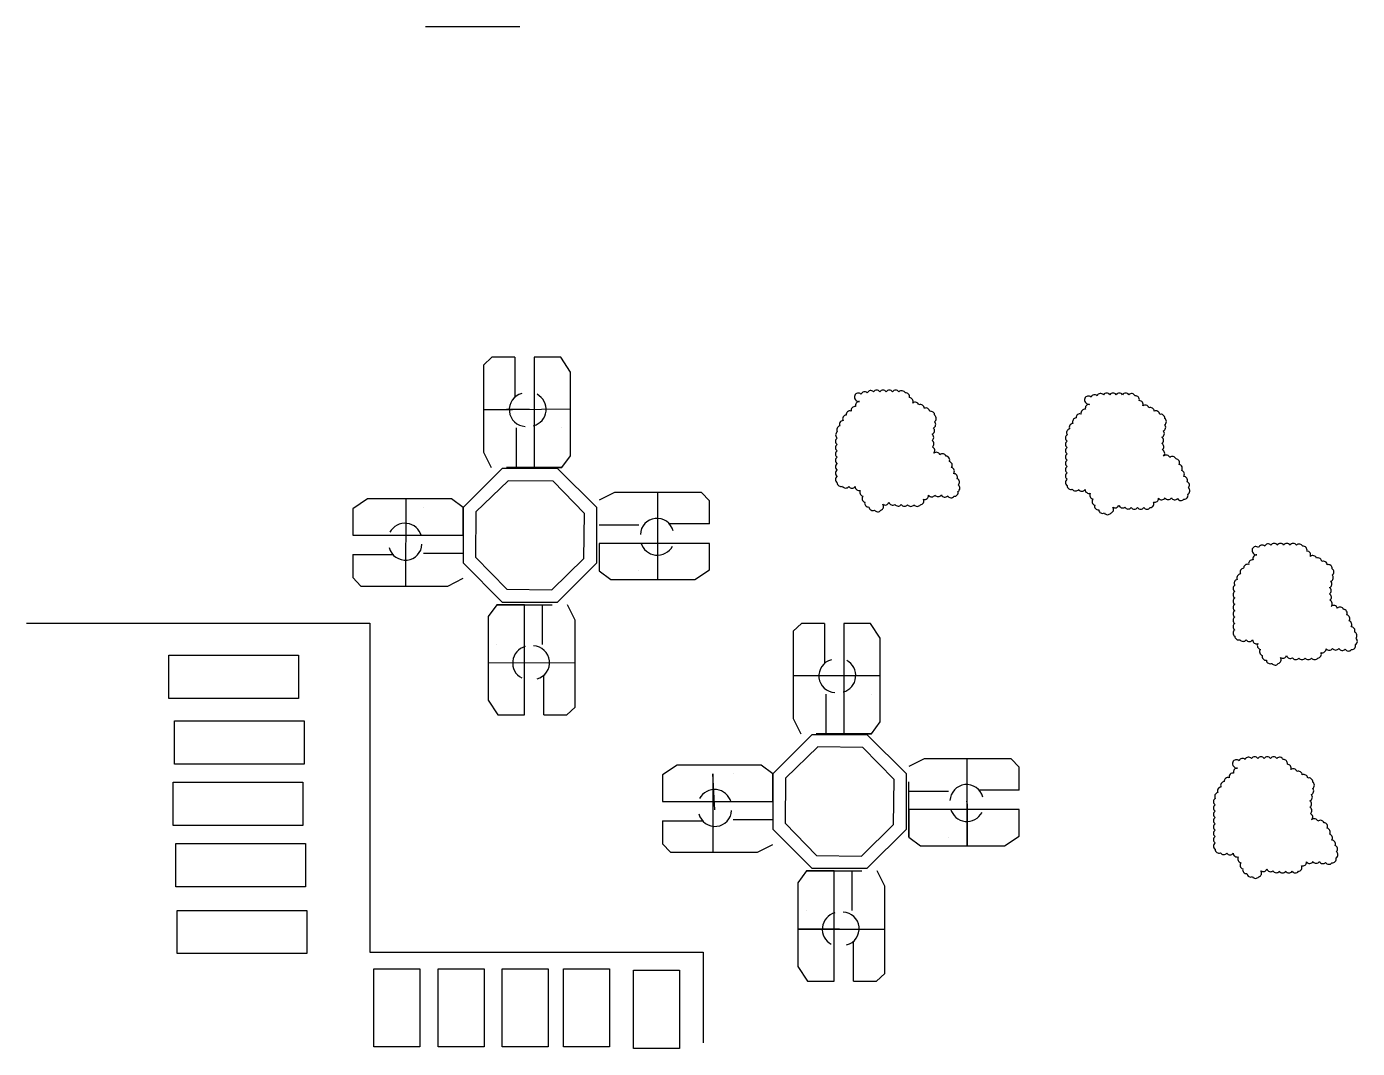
# Model space of a CAD drawing. Header units: inches. Extents: x -29 to 76, y -16 to 65.
import ezdxf

# ---------------------------------------------------------------- set-up
doc = ezdxf.new("R2010")
doc.units = ezdxf.units.IN
doc.header["$MEASUREMENT"] = 0

msp = doc.modelspace()

# ---------------------------------------------------------------- linework, layer by layer
for p, q in [((2.28, 64.77), (9.68, 64.77)), ((2.28, 64.77), (9.68, 64.77)), ((7.49, 38.77), (6.84, 38.16)), ((8.1, 38.77), (7.49, 38.77)), ((9.3, 38.77), (8.1, 38.77)), ((9.3, 38.77), (9.3, 35.62)), ((10.83, 38.77), (10.83, 32.19)), ((11, 38.77), (10.83, 38.77)), ((12.92, 38.77), (11, 38.77)), ((13.68, 37.61), (12.92, 38.77)), ((6.84, 38.16), (6.84, 31.31)), ((13.68, 31.03), (13.68, 37.61)), ((6.84, 34.65), (13.68, 34.71)), ((10.42, 34.68), (6.84, 34.65)), ((9.41, 33.23), (9.41, 30.1)), ((13, 33.23), (13, 33.23)), ((10.83, 32.19), (10.83, 30.1)), ((6.84, 31.31), (7.44, 30.1)), ((6.84, 31.31), (6.84, 31.31)), ((13, 30.1), (13.68, 31.03)), ((13, 30.1), (8.65, 30.1)), ((10.83, 30.1), (12.32, 30.1)), ((12.32, 30.1), (13, 30.1)), ((-2.28, 27.64), (-3.43, 26.87)), ((4.31, 27.64), (-2.28, 27.64)), ((0.74, 27.64), (0.69, 20.79)), ((5.24, 26.96), (4.31, 27.64)), ((17.14, 28.13), (15.93, 27.53)), ((17.14, 28.13), (17.14, 28.13)), ((23.99, 28.13), (17.14, 28.13)), ((20.51, 28.13), (20.51, 21.29)), ((24.6, 27.48), (23.99, 28.13)), ((24.6, 26.87), (24.6, 27.48)), ((-3.43, 26.87), (-3.43, 24.96)), ((2.11, 26.96), (2.11, 26.96)), ((5.24, 26.96), (5.24, 22.61)), ((5.24, 26.27), (5.24, 26.96)), ((5.24, 24.78), (5.24, 26.27)), ((24.6, 25.67), (24.6, 26.87)), ((19.06, 25.56), (15.93, 25.56)), ((24.6, 25.67), (21.45, 25.67)), ((-3.43, 24.96), (-3.43, 24.78)), ((-3.43, 24.78), (3.15, 24.78)), ((3.15, 24.78), (5.24, 24.78)), ((18.02, 24.14), (15.93, 24.14)), ((15.93, 24.14), (15.93, 22.66)), ((24.6, 24.14), (18.02, 24.14)), ((24.6, 23.97), (24.6, 24.14)), ((-3.43, 23.26), (-3.43, 22.05)), ((-3.43, 23.26), (-0.28, 23.26)), ((2.11, 23.37), (5.24, 23.37)), ((24.6, 22.05), (24.6, 23.97)), ((-3.43, 22.05), (-3.43, 21.45)), ((15.93, 22.66), (15.93, 21.97)), ((23.45, 21.29), (24.6, 22.05)), ((-3.43, 21.45), (-2.82, 20.79)), ((4.03, 20.79), (5.24, 21.4)), ((15.93, 21.97), (16.86, 21.29)), ((16.86, 21.29), (23.45, 21.29)), ((19.06, 21.97), (19.06, 21.97)), ((-2.82, 20.79), (4.03, 20.79)), ((4.03, 20.79), (4.03, 20.79)), ((7.89, 19.32), (7.2, 18.39)), ((8.57, 19.32), (7.89, 19.32)), ((7.89, 19.32), (12.24, 19.32)), ((10.06, 19.32), (8.57, 19.32)), ((10.06, 17.23), (10.06, 19.32)), ((11.48, 16.19), (11.48, 19.32)), ((14.05, 18.11), (13.45, 19.32)), ((-29.09, 17.86), (-2.11, 17.86)), ((-2.11, 17.86), (-2.11, -8)), ((7.2, 18.39), (7.2, 11.81)), ((14.05, 18.11), (14.05, 18.11)), ((14.05, 11.26), (14.05, 18.11)), ((31.84, 17.84), (31.19, 17.24)), ((32.45, 17.84), (31.84, 17.84)), ((33.65, 17.84), (32.45, 17.84)), ((33.65, 17.84), (33.65, 14.7)), ((35.35, 17.84), (35.18, 17.84)), ((35.18, 17.84), (35.18, 11.26)), ((37.27, 17.84), (35.35, 17.84)), ((38.04, 16.69), (37.27, 17.84)), ((10.06, 10.65), (10.06, 17.23)), ((31.19, 17.24), (31.19, 10.38)), ((7.89, 16.19), (7.89, 16.19)), ((38.04, 10.11), (38.04, 16.69)), ((7.2, 14.74), (14.05, 14.77)), ((11.59, 10.65), (11.59, 13.8)), ((38.04, 13.72), (31.19, 13.72)), ((34.77, 13.75), (38.04, 13.72)), ((7.2, 11.81), (7.97, 10.65)), ((33.76, 12.3), (33.76, 9.17)), ((37.35, 12.3), (37.35, 12.3)), ((7.97, 10.65), (9.89, 10.65)), ((9.89, 10.65), (10.06, 10.65)), ((11.59, 10.65), (12.79, 10.65)), ((12.79, 10.65), (13.4, 10.65)), ((13.4, 10.65), (14.05, 11.26)), ((35.18, 11.26), (35.18, 9.17)), ((31.19, 10.38), (31.19, 10.38)), ((31.19, 10.38), (31.79, 9.17)), ((37.35, 9.17), (38.04, 10.11)), ((37.35, 9.17), (33, 9.17)), ((35.18, 9.17), (36.67, 9.17)), ((36.67, 9.17), (37.35, 9.17)), ((22.07, 6.71), (20.92, 5.95)), ((28.66, 6.71), (22.07, 6.71)), ((29.59, 6.03), (28.66, 6.71)), ((41.49, 7.21), (40.28, 6.6)), ((48.34, 7.21), (41.49, 7.21)), ((41.49, 7.21), (41.49, 7.21)), ((44.86, 0.36), (44.86, 7.21)), ((48.95, 6.55), (48.34, 7.21)), ((48.95, 5.95), (48.95, 6.55)), ((20.92, 5.95), (20.92, 4.03)), ((25.04, 3.2), (24.87, 6.03)), ((24.87, 6.03), (24.87, -0.13)), ((26.46, 6.03), (26.46, 6.03)), ((29.59, 5.34), (29.59, 6.03)), ((29.59, 6.03), (29.59, 1.68)), ((29.59, 3.86), (29.59, 5.34)), ((40.28, 1.04), (40.28, 5.39)), ((48.95, 4.74), (48.95, 5.95)), ((43.41, 4.63), (40.28, 4.63)), ((48.95, 4.74), (45.8, 4.74)), ((20.92, 4.03), (20.92, 3.86)), ((20.92, 3.86), (27.5, 3.86)), ((27.5, 3.86), (29.59, 3.86)), ((40.28, 3.22), (40.28, 1.73)), ((42.37, 3.22), (40.28, 3.22)), ((48.95, 3.22), (42.37, 3.22)), ((44.83, 3.87), (44.86, 3.62)), ((44.86, 3.62), (44.86, 0.36)), ((48.95, 3.04), (48.95, 3.22)), ((20.92, 2.33), (24.07, 2.33)), ((20.92, 2.33), (20.92, 1.13)), ((26.46, 2.44), (29.59, 2.44)), ((48.95, 1.13), (48.95, 3.04)), ((20.92, 1.13), (20.92, 0.52)), ((40.28, 1.73), (40.28, 1.04)), ((47.8, 0.36), (48.95, 1.13)), ((20.92, 0.52), (21.53, -0.13)), ((28.38, -0.13), (29.59, 0.47)), ((40.28, 1.04), (41.21, 0.36)), ((41.21, 0.36), (47.8, 0.36)), ((43.41, 1.04), (43.41, 1.04)), ((21.53, -0.13), (28.38, -0.13)), ((28.38, -0.13), (28.38, -0.13)), ((32.24, -1.61), (31.55, -2.54)), ((32.24, -1.61), (36.59, -1.61)), ((32.92, -1.61), (32.24, -1.61)), ((34.41, -1.61), (32.92, -1.61)), ((34.41, -3.69), (34.41, -1.61)), ((35.83, -4.73), (35.83, -1.61)), ((38.4, -2.81), (37.8, -1.61)), ((31.55, -2.54), (31.55, -9.12)), ((38.4, -9.67), (38.4, -2.81)), ((38.4, -2.81), (38.4, -2.81)), ((34.41, -10.27), (34.41, -3.69)), ((32.24, -4.73), (32.24, -4.73)), ((34.82, -6.19), (31.55, -6.19)), ((31.55, -6.19), (38.4, -6.19)), ((35.94, -10.27), (35.94, -7.13)), ((-2.11, -8), (24.1, -8)), ((24.1, -8), (24.1, -15.12)), ((31.55, -9.12), (32.32, -10.27)), ((32.32, -10.27), (34.24, -10.27)), ((34.24, -10.27), (34.41, -10.27)), ((35.94, -10.27), (37.14, -10.27)), ((37.14, -10.27), (37.75, -10.27)), ((37.75, -10.27), (38.4, -9.67))]:
    msp.add_line(p, q)
for points in [[(36.4, 35.29, 0.520567), (36.09, 34.9, 0.520567), (35.75, 34.54, 0.520567), (35.35, 34.23, 0.520567), (35.11, 33.8, 0.520567), (34.85, 33.37, 0.520567), (34.66, 32.91, 0.520567), (34.65, 32.41, 0.520567), (34.65, 31.91, 0.520567), (34.65, 31.41, 0.520567), (34.65, 30.91, 0.520567), (34.65, 30.41, 0.520567), (34.65, 29.91, 0.520567), (34.65, 29.41, 0.520567), (34.65, 28.91, 0.520567), (35.06, 28.63, 0.520567), (35.56, 28.61, 0.520567), (36.06, 28.61, 0.520567), (36.47, 28.31, 0.520567), (36.67, 27.86, 0.520567), (36.82, 27.38, 0.520567), (37.14, 27, 0.520567), (37.58, 26.76, 0.520567), (38.08, 26.75, 0.520567), (38.24, 27.22, 0.520567), (38.72, 27.37, 0.520567), (39.19, 27.21, 0.520567), (39.69, 27.19, 0.520567), (40.19, 27.18, 0.520567), (40.69, 27.18, 0.520567), (41.19, 27.18, 0.520567), (41.44, 27.61, 0.520567), (41.84, 27.92, 0.520567), (42.34, 27.94, 0.520567), (42.84, 27.95, 0.520567), (43.34, 27.88, 0.520567), (43.84, 27.84, 0.520567), (44.15, 28.23, 0.520567), (44.18, 28.73, 0.520567), (44.09, 29.22, 0.520567), (43.8, 29.63, 0.520567), (43.65, 30.11, 0.520567), (43.47, 30.57, 0.520567), (43.21, 31, 0.520567), (42.73, 31.11, 0.520567), (42.24, 31.23, 0.520567), (42.14, 31.72, 0.520567), (42.11, 32.22, 0.520567), (42.11, 32.72, 0.520567), (42.22, 33.21, 0.520567), (42.31, 33.7, 0.520567), (42.32, 34.2, 0.520567), (41.93, 34.51, 0.520567), (41.5, 34.76, 0.520567), (41.08, 35.03, 0.520567), (40.6, 35.17, 0.520567), (40.33, 35.6, 0.520567), (40, 35.97, 0.520567), (39.5, 36.05, 0.520567), (39, 36.06, 0.520567), (38.5, 36.06, 0.520567), (38, 36.06, 0.520567), (37.5, 36.06, 0.520567), (37.01, 35.98, 0.520567), (36.52, 35.87, 0.520567), (36.03, 35.77, 0.520567)], [(54.49, 35.07, 0.520567), (54.17, 34.68, 0.520567), (53.83, 34.31, 0.520567), (53.44, 34.01, 0.520567), (53.19, 33.57, 0.520567), (52.93, 33.14, 0.520567), (52.74, 32.68, 0.520567), (52.73, 32.18, 0.520567), (52.73, 31.68, 0.520567), (52.73, 31.18, 0.520567), (52.73, 30.68, 0.520567), (52.73, 30.18, 0.520567), (52.73, 29.68, 0.520567), (52.73, 29.18, 0.520567), (52.73, 28.68, 0.520567), (53.14, 28.4, 0.520567), (53.64, 28.38, 0.520567), (54.14, 28.38, 0.520567), (54.55, 28.09, 0.520567), (54.76, 27.63, 0.520567), (54.9, 27.15, 0.520567), (55.22, 26.77, 0.520567), (55.66, 26.53, 0.520567), (56.16, 26.52, 0.520567), (56.33, 26.99, 0.520567), (56.8, 27.15, 0.520567), (57.27, 26.98, 0.520567), (57.77, 26.96, 0.520567), (58.27, 26.96, 0.520567), (58.77, 26.96, 0.520567), (59.27, 26.96, 0.520567), (59.53, 27.39, 0.520567), (59.93, 27.69, 0.520567), (60.43, 27.71, 0.520567), (60.93, 27.72, 0.520567), (61.42, 27.66, 0.520567), (61.92, 27.62, 0.520567), (62.23, 28, 0.520567), (62.27, 28.5, 0.520567), (62.17, 28.99, 0.520567), (61.89, 29.4, 0.520567), (61.74, 29.88, 0.520567), (61.55, 30.35, 0.520567), (61.3, 30.78, 0.520567), (60.81, 30.89, 0.520567), (60.32, 31.01, 0.520567), (60.22, 31.5, 0.520567), (60.19, 31.99, 0.520567), (60.19, 32.49, 0.520567), (60.3, 32.98, 0.520567), (60.4, 33.47, 0.520567), (60.41, 33.97, 0.520567), (60.02, 34.28, 0.520567), (59.58, 34.53, 0.520567), (59.16, 34.8, 0.520567), (58.68, 34.95, 0.520567), (58.41, 35.37, 0.520567), (58.08, 35.74, 0.520567), (57.59, 35.83, 0.520567), (57.09, 35.83, 0.520567), (56.59, 35.83, 0.520567), (56.09, 35.83, 0.520567), (55.59, 35.83, 0.520567), (55.09, 35.75, 0.520567), (54.61, 35.64, 0.520567), (54.12, 35.54, 0.520567)], [(67.66, 23.24, 0.520567), (67.35, 22.85, 0.520567), (67.01, 22.48, 0.520567), (66.61, 22.18, 0.520567), (66.37, 21.74, 0.520567), (66.11, 21.31, 0.520567), (65.92, 20.85, 0.520567), (65.91, 20.35, 0.520567), (65.91, 19.85, 0.520567), (65.91, 19.35, 0.520567), (65.91, 18.85, 0.520567), (65.91, 18.35, 0.520567), (65.91, 17.85, 0.520567), (65.91, 17.35, 0.520567), (65.91, 16.85, 0.520567), (66.32, 16.57, 0.520567), (66.82, 16.56, 0.520567), (67.32, 16.55, 0.520567), (67.73, 16.26, 0.520567), (67.93, 15.81, 0.520567), (68.08, 15.33, 0.520567), (68.4, 14.95, 0.520567), (68.84, 14.71, 0.520567), (69.34, 14.69, 0.520567), (69.5, 15.17, 0.520567), (69.98, 15.32, 0.520567), (70.45, 15.15, 0.520567), (70.95, 15.13, 0.520567), (71.45, 15.13, 0.520567), (71.95, 15.13, 0.520567), (72.45, 15.13, 0.520567), (72.7, 15.56, 0.520567), (73.1, 15.86, 0.520567), (73.6, 15.88, 0.520567), (74.1, 15.89, 0.520567), (74.6, 15.83, 0.520567), (75.1, 15.79, 0.520567), (75.41, 16.18, 0.520567), (75.44, 16.68, 0.520567), (75.35, 17.17, 0.520567), (75.06, 17.58, 0.520567), (74.91, 18.05, 0.520567), (74.73, 18.52, 0.520567), (74.47, 18.95, 0.520567), (73.99, 19.06, 0.520567), (73.5, 19.18, 0.520567), (73.4, 19.67, 0.520567), (73.37, 20.17, 0.520567), (73.37, 20.67, 0.520567), (73.48, 21.16, 0.520567), (73.57, 21.65, 0.520567), (73.58, 22.15, 0.520567), (73.19, 22.46, 0.520567), (72.76, 22.71, 0.520567), (72.34, 22.98, 0.520567), (71.86, 23.12, 0.520567), (71.59, 23.54, 0.520567), (71.26, 23.91, 0.520567), (70.76, 24, 0.520567), (70.26, 24.01, 0.520567), (69.76, 24.01, 0.520567), (69.26, 24.01, 0.520567), (68.76, 24.01, 0.520567), (68.27, 23.92, 0.520567), (67.78, 23.81, 0.520567), (67.29, 23.71, 0.520567)], [(66.13, 6.47, 0.520567), (65.82, 6.08, 0.520567), (65.47, 5.72, 0.520567), (65.08, 5.41, 0.520567), (64.83, 4.98, 0.520567), (64.58, 4.55, 0.520567), (64.38, 4.09, 0.520567), (64.37, 3.59, 0.520567), (64.37, 3.09, 0.520567), (64.37, 2.59, 0.520567), (64.37, 2.09, 0.520567), (64.37, 1.59, 0.520567), (64.37, 1.09, 0.520567), (64.37, 0.59, 0.520567), (64.37, 0.09, 0.520567), (64.79, -0.19, 0.520567), (65.29, -0.21, 0.520567), (65.79, -0.21, 0.520567), (66.19, -0.5, 0.520567), (66.4, -0.96, 0.520567), (66.54, -1.44, 0.520567), (66.87, -1.82, 0.520567), (67.3, -2.06, 0.520567), (67.8, -2.07, 0.520567), (67.97, -1.6, 0.520567), (68.44, -1.45, 0.520567), (68.92, -1.61, 0.520567), (69.42, -1.63, 0.520567), (69.92, -1.63, 0.520567), (70.42, -1.64, 0.520567), (70.92, -1.64, 0.520567), (71.17, -1.2, 0.520567), (71.57, -0.9, 0.520567), (72.07, -0.88, 0.520567), (72.57, -0.87, 0.520567), (73.06, -0.94, 0.520567), (73.56, -0.98, 0.520567), (73.88, -0.59, 0.520567), (73.91, -0.09, 0.520567), (73.81, 0.4, 0.520567), (73.53, 0.81, 0.520567), (73.38, 1.29, 0.520567), (73.19, 1.75, 0.520567), (72.94, 2.18, 0.520567), (72.45, 2.29, 0.520567), (71.96, 2.41, 0.520567), (71.87, 2.9, 0.520567), (71.83, 3.4, 0.520567), (71.83, 3.9, 0.520567), (71.94, 4.39, 0.520567), (72.04, 4.88, 0.520567), (72.05, 5.38, 0.520567), (71.66, 5.69, 0.520567), (71.22, 5.94, 0.520567), (70.8, 6.21, 0.520567), (70.32, 6.36, 0.520567), (70.05, 6.78, 0.520567), (69.72, 7.15, 0.520567), (69.23, 7.24, 0.520567), (68.73, 7.24, 0.520567), (68.23, 7.24, 0.520567), (67.73, 7.24, 0.520567), (67.23, 7.24, 0.520567), (66.73, 7.16, 0.520567), (66.25, 7.05, 0.520567), (65.76, 6.95, 0.520567)]]:
    msp.add_lwpolyline(points, format="xyb", close=True)
for points in [[(15.74, 26.96), (12.66, 30.03), (8.31, 30.03), (5.24, 26.96), (5.24, 22.61), (8.31, 19.53), (12.66, 19.53), (15.74, 22.61)], [(14.73, 22.96), (14.78, 26.49), (12.31, 29.03), (8.78, 29.07), (6.24, 26.61), (6.2, 23.07), (8.66, 20.54), (12.2, 20.49)], [(-17.91, 15.34), (-7.71, 15.34), (-7.71, 11.95), (-17.91, 11.95)], [(-17.47, 10.19), (-7.27, 10.19), (-7.27, 6.79), (-17.47, 6.79)], [(40.09, 6.03), (37.01, 9.1), (32.66, 9.1), (29.59, 6.03), (29.59, 1.68), (32.66, -1.39), (37.01, -1.39), (40.09, 1.68)], [(39.08, 2.03), (39.13, 5.57), (36.66, 8.1), (33.13, 8.15), (30.59, 5.68), (30.55, 2.15), (33.01, -0.39), (36.55, -0.44)], [(-17.58, 5.37), (-7.38, 5.37), (-7.38, 1.97), (-17.58, 1.97)], [(-17.36, 0.55), (-7.16, 0.55), (-7.16, -2.85), (-17.36, -2.85)], [(-17.25, -4.71), (-7.05, -4.71), (-7.05, -8.11), (-17.25, -8.11)], [(-1.78, -9.31), (1.84, -9.31), (1.84, -15.45), (-1.78, -15.45)], [(3.26, -9.31), (6.88, -9.31), (6.88, -15.45), (3.26, -15.45)], [(8.31, -9.31), (11.93, -9.31), (11.93, -15.45), (8.31, -15.45)], [(13.13, -9.31), (16.75, -9.31), (16.75, -15.45), (13.13, -15.45)], [(18.62, -9.42), (22.24, -9.42), (22.24, -15.56), (18.62, -15.56)]]:
    msp.add_lwpolyline(points, close=True)
for centre, radius, start, end in [((10.17, 34.65), 1.31, 104.2938, 267.8393), ((10.42, 34.68), 1.34, 285.4867, 61.8452), ((0.66, 24.38), 1.34, 15.4867, 151.8452), ((20.48, 24.8), 1.31, 14.2938, 177.8393), ((0.69, 24.13), 1.31, 194.2938, 357.8393), ((20.51, 24.55), 1.34, 195.4867, 331.8452), ((10.47, 14.74), 1.34, 105.4867, 241.8452), ((10.72, 14.77), 1.31, 284.2938, 87.8393), ((34.52, 13.72), 1.31, 104.2938, 267.8393), ((34.77, 13.75), 1.34, 285.4867, 61.8452), ((25.01, 3.45), 1.34, 15.4867, 151.8452), ((44.83, 3.87), 1.31, 14.2938, 177.8393), ((25.04, 3.2), 1.31, 194.2938, 357.8393), ((44.86, 3.62), 1.34, 195.4867, 331.8452), ((34.82, -6.19), 1.34, 105.4867, 241.8452), ((35.07, -6.15), 1.31, 284.2938, 87.8393)]:
    msp.add_arc(centre, radius, start, end)

doc.saveas('drawing.dxf')
